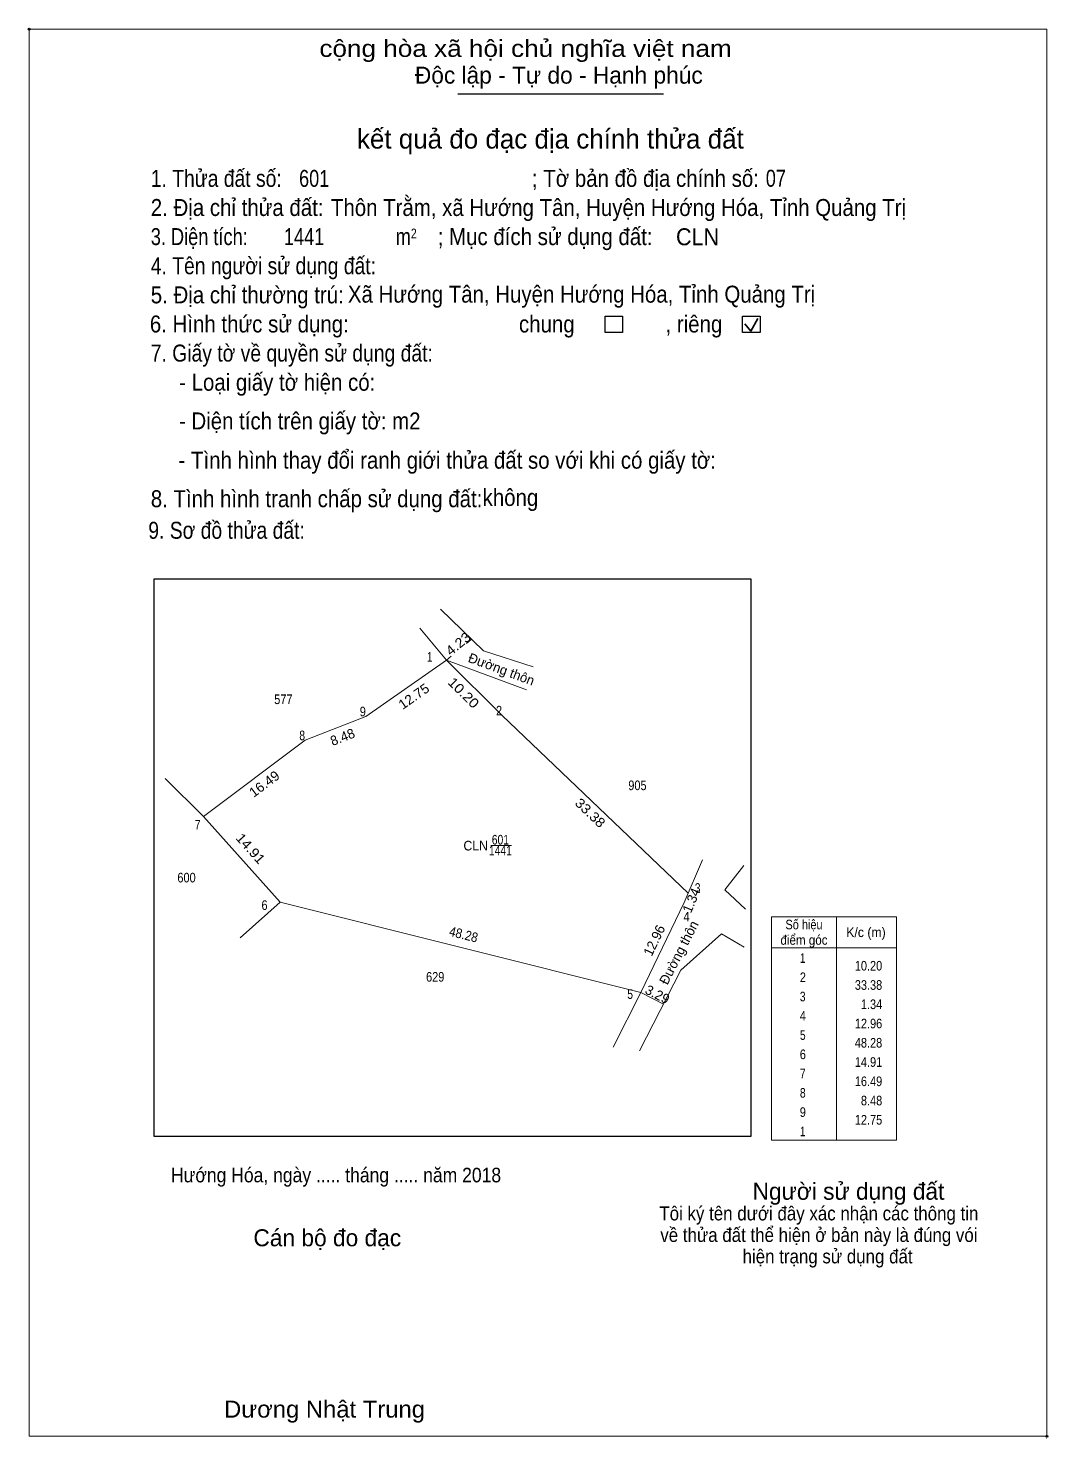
# Model space of a CAD drawing. Header units: metres. Extents: x 549118 to 549774, y 1843200 to 1843461.
# Drawn here: x 549117.7 to 549250, y 1843199.9 to 1843383 of the extents above; entities that cross this region are included whole.
import ezdxf
from ezdxf.enums import TextEntityAlignment as Align

# ---------------------------------------------------------------- set-up
doc = ezdxf.new("R2010")
doc.units = ezdxf.units.M
doc.header["$LTSCALE"] = 0.5
doc.header["$PDMODE"] = 32
doc.header["$PDSIZE"] = 0.25
doc.linetypes.add('MEDIUM_DASHED', pattern=[4.5, 3, -1.5])
for name, color, linetype, lineweight in [('1', 7, 'MEDIUM_DASHED', 13), ('10', 7, 'Continuous', 13), ('23', 7, 'Continuous', 13), ('3', 7, 'Continuous', 25), ('63', 7, 'Continuous', 13)]:
    doc.layers.add(name, color=color, linetype=linetype, lineweight=lineweight)

msp = doc.modelspace()

# ---------------------------------------------------------------- linework, layer by layer
at = {"layer": '10'}
for p, q in [((549140.46, 1843280.64), (549135.49, 1843285.56)), ((549140.46, 1843280.64), (549150.39, 1843269.52)), ((549145.24, 1843264.88), (549150.39, 1843269.52)), ((549150.39, 1843269.52), (549197.23, 1843257.8))]:
    msp.add_line(p, q, dxfattribs=at)
for points in [[(549171.98, 1843300.96), (549161.53, 1843293.65), (549153.64, 1843290.55), (549140.46, 1843280.64)], [(549171.98, 1843300.96), (549179.21, 1843293.76), (549203.36, 1843270.71)]]:
    msp.add_lwpolyline(points, dxfattribs=at)
at = {"layer": '23'}
for p, q in [((549168.53, 1843305.1), (549171.98, 1843300.96)), ((549171.98, 1843300.96), (549182.39, 1843297.11)), ((549193.61, 1843250.72), (549197.23, 1843257.8))]:
    msp.add_line(p, q, dxfattribs=at)
for points in [[(549171.21, 1843307.56), (549176.78, 1843302.17), (549183.24, 1843300.08)], [(549205.2, 1843275.04), (549202.84, 1843269.48), (549197.23, 1843257.8)], [(549210.57, 1843274.27), (549208.11, 1843271.12), (549210.78, 1843268.63)], [(549197.05, 1843250.23), (549202.42, 1843260.7), (549207.69, 1843265.4), (549210.63, 1843263.67)]]:
    msp.add_lwpolyline(points, dxfattribs=at)
at = {"layer": '3'}
msp.add_line((549173.47, 1843374.47), (549200.17, 1843374.47), dxfattribs=at)
at = {"layer": '3', "lineweight": 35}
for p, q in [((549210.71, 1843344.62), (549211.47, 1843343.64)), ((549211.47, 1843343.64), (549212.38, 1843345.28))]:
    msp.add_line(p, q, dxfattribs=at)
at = {"layer": '3', "lineweight": 13}
msp.add_lwpolyline([(549117.84, 1843382.85), (549249.91, 1843382.85), (549249.91, 1843200.19), (549117.84, 1843200.19)], close=True, dxfattribs=at)
at = {"layer": '3'}
for points in [[(549192.57, 1843345.59), (549194.84, 1843345.59), (549194.84, 1843343.48), (549192.57, 1843343.48)], [(549210.42, 1843345.59), (549212.69, 1843345.59), (549212.69, 1843343.48), (549210.42, 1843343.48)], [(549134.04, 1843311.49), (549211.51, 1843311.49), (549211.51, 1843239.12), (549134.04, 1843239.12)]]:
    msp.add_lwpolyline(points, close=True, dxfattribs=at)
for p in [(549117.84, 1843382.85), (549249.9, 1843200.19)]:
    msp.add_point(p, dxfattribs=at)
at = {"layer": '63'}
for p, q in [((549175.23, 1843303.67), (549174.57, 1843303.11)), ((549172.58, 1843301.46), (549171.98, 1843300.96)), ((549177.75, 1843276.88), (549180.42, 1843276.88)), ((549222.59, 1843267.62), (549222.59, 1843238.62)), ((549222.59, 1843267.62), (549222.59, 1843238.62)), ((549214.19, 1843263.62), (549230.39, 1843263.62)), ((549200.16, 1843256.3), (549197.23, 1843257.8))]:
    msp.add_line(p, q, dxfattribs=at)
msp.add_lwpolyline([(549214.19, 1843267.62), (549230.39, 1843267.62), (549230.39, 1843238.62), (549214.19, 1843238.62)], close=True, dxfattribs=at)

# ---------------------------------------------------------------- texts
at = {"layer": '1'}
for s, width, p in [('601', 0.8, (549178.99, 1843277.01)), ('CLN', 0.95, (549175.785, 1843276.24)), ('1441', 0.8, (549178.99, 1843275.61))]:
    msp.add_text(s, height=1.25, dxfattribs=dict(at, width=width)).set_placement(p, align=Align.CENTER)
at = {"layer": '10', "width": 0.85}
for s, p in [('577', (549150.825, 1843295.24)), ('905', (549196.775, 1843284.07)), ('600', (549138.26, 1843272.09)), ('629', (549170.53, 1843259.21))]:
    msp.add_text(s, height=1.25, dxfattribs=at).set_placement(p, align=Align.CENTER)
at = {"layer": '3'}
for s, height, width, p in [('cộng hòa xã hội chủ nghĩa việt nam', 2.204, 1.15, (549155.5, 1843379.25)), ('1. Thửa đất số:', 2.204, 0.85, (549133.62, 1843362.38)), ('601', 2.2, 0.8, (549152.86, 1843362.38)), ('; Tờ bản đồ địa chính số:', 2.204, 0.9, (549183.08, 1843362.38)), ('07', 2.2, 0.8, (549213.43, 1843362.4)), ('2. Địa chỉ thửa đất:', 2.204, 0.9, (549133.62, 1843358.6)), ('Thôn Trằm, xã Hướng Tân, Huyện Hướng Hóa, Tỉnh Quảng Trị', 2.202, 0.9, (549157, 1843358.6)), ('3. Diện tích:', 2.204, 0.8, (549133.62, 1843354.82)), ('1441', 2.2, 0.8, (549150.9, 1843354.82)), ('m', 2.204, 0.8, (549165.4, 1843354.82)), ('2', 1.26, 0.8, (549167.38, 1843355.7)), ('; Mục đích sử dụng đất:', 2.204, 0.9, (549170.86, 1843354.82)), ('CLN', 2.2, 0.95, (549201.78, 1843354.8)), ('4. Tên người sử dụng đất:', 2.204, 0.85, (549133.62, 1843351.04)), ('5. Địa chỉ thường trú:', 2.204, 0.9, (549133.62, 1843347.26)), ('Xã Hướng Tân, Huyện Hướng Hóa, Tỉnh Quảng Trị', 2.202, 0.9, (549159.2, 1843347.35)), ('6. Hình thức sử dụng:', 2.204, 0.9, (549133.5, 1843343.48)), ('chung                , riêng', 2.204, 0.9, (549181.4, 1843343.48)), ('7. Giấy tờ về quyền sử dụng đất:', 2.204, 0.85, (549133.62, 1843339.7)), ('     - Loại giấy tờ hiện có:', 2.202, 0.9, (549133.62, 1843335.92)), ('- Diện tích trên giấy tờ: m2', 2.202, 0.9, (549137.28, 1843330.9)), ('     - Tình hình thay đổi ranh giới thửa đất so với khi có giấy tờ:', 2.202, 0.9, (549133.54, 1843325.8)), ('8. Tình hình tranh chấp sử dụng đất: ', 2.202, 0.9, (549133.62, 1843320.8)), ('không', 2.204, 0.9, (549176.68, 1843320.96)), ('9. Sơ đồ thửa đất:', 2.204, 0.85, (549133.3, 1843316.7)), ('Hướng Hóa, ngày ..... tháng ..... năm 2018', 1.89, 0.9, (549136.24, 1843233.16)), ('Dương Nhật Trung', 2.2, 1.05, (549143.13, 1843202.62))]:
    msp.add_text(s, height=height, dxfattribs=dict(at, width=width)).set_placement(p)
for s, p in [('Độc lập - Tự do - Hạnh phúc', (549167.89, 1843375.78)), ('Người sử dụng đất', (549211.72, 1843230.9)), ('Cán bộ đo đạc', (549146.94, 1843224.86))]:
    msp.add_text(s, height=2.204, dxfattribs=at).set_placement(p)
for s, height, p in [('kết quả đo đạc địa chính thửa đất', 2.519, (549185.475, 1843367.35)), ('.', 0.6299, (549249.896, 1843199.87))]:
    msp.add_text(s, height=height, dxfattribs=at).set_placement(p, align=Align.CENTER)
at = {"layer": '3', "width": 0.9}
for s, p in [('Tôi ký tên dưới đây xác nhận các thông tin', (549220.32, 1843228.22)), ('về thửa đất thể hiện ở bản này là đúng vói', (549220.325, 1843225.42)), ('hiện trạng sử dụng đất', (549221.45, 1843222.64))]:
    msp.add_text(s, height=1.821, dxfattribs=at).set_placement(p, align=Align.CENTER)
at = {"layer": '63'}
for s, rotation, width, p in [('4.23', 39.823, 1.1, (549173.9147, 1843302.583)), ('12.75', 34.974, 1.05, (549168.1168, 1843295.7379)), ('10.20', 315.119, 1.15, (549173.769, 1843296.2681)), ('16.49', 36.939, 1.05, (549148.7295, 1843284.378)), ('33.38', 316.335, 1.1, (549190.2185, 1843280.6702)), ('14.91', 311.764, 1.1, (549146.1003, 1843276.0763)), ('48.28', 345.952, 0.9, (549174.0683, 1843264.7275))]:
    msp.add_text(s, height=1.25, rotation=rotation, dxfattribs=dict(at, width=width)).set_placement(p, align=Align.CENTER)
for s, width, p in [(' 1', 0.75, (549170.17, 1843300.76)), (' 9', 0.85, (549161.53, 1843293.65)), (' 2', 0.85, (549179.21, 1843293.76)), (' 8', 0.8, (549153.64, 1843290.55)), (' 7', 0.8, (549140.06, 1843278.93)), (' 3', 0.8, (549204.96, 1843270.74)), (' 6', 0.85, (549148.78, 1843268.52)), (' 4', 0.85, (549203.54, 1843267.02)), ('10.20', 0.85, (549228.54, 1843260.65)), (' 5', 0.8, (549196.2, 1843256.97)), ('33.38', 0.85, (549228.54, 1843258.15)), ('1.34', 0.85, (549228.54, 1843255.65)), ('12.96', 0.85, (549228.54, 1843253.15)), ('48.28', 0.85, (549228.54, 1843250.65)), ('14.91', 0.85, (549228.54, 1843248.15)), ('16.49', 0.85, (549228.54, 1843245.65)), ('8.48', 0.85, (549228.54, 1843243.15)), ('12.75', 0.85, (549228.54, 1843240.65))]:
    msp.add_text(s, height=1.25, dxfattribs=dict(at, width=width)).set_placement(p, align=Align.RIGHT)
for s, rotation, p in [('Đường thôn', 339.704, (549178.9132, 1843299.1849)), ('8.48', 21.45, (549158.7315, 1843290.3839)), ('1.34', 67.083, (549204.3496, 1843269.5166)), ('Đường thôn', 62.847, (549202.7081, 1843262.6998)), ('12.96', 64.345, (549199.5247, 1843264.2944)), ('3.29', 332.89, (549199.0852, 1843256.9992))]:
    msp.add_text(s, height=1.25, rotation=rotation, dxfattribs=at).set_placement(p, align=Align.CENTER)
for s, width, p in [('Số hiệu', 0.85, (549218.39, 1843266)), ('điểm góc', 0.9, (549218.39, 1843264)), ('K/c (m)', 0.95, (549226.435, 1843265)), (' 1', 0.75, (549218.04, 1843261.65)), (' 2', 0.85, (549218.045, 1843259.15)), (' 3', 0.8, (549218.035, 1843256.65)), (' 4', 0.85, (549218.04, 1843254.15)), (' 5', 0.8, (549218.045, 1843251.65)), (' 6', 0.85, (549218.045, 1843249.15)), (' 7', 0.8, (549218.045, 1843246.65)), (' 8', 0.8, (549218.045, 1843244.15)), (' 9', 0.85, (549218.04, 1843241.65)), (' 1', 0.75, (549218.04, 1843239.15))]:
    msp.add_text(s, height=1.25, dxfattribs=dict(at, width=width)).set_placement(p, align=Align.CENTER)

doc.saveas('drawing.dxf')
